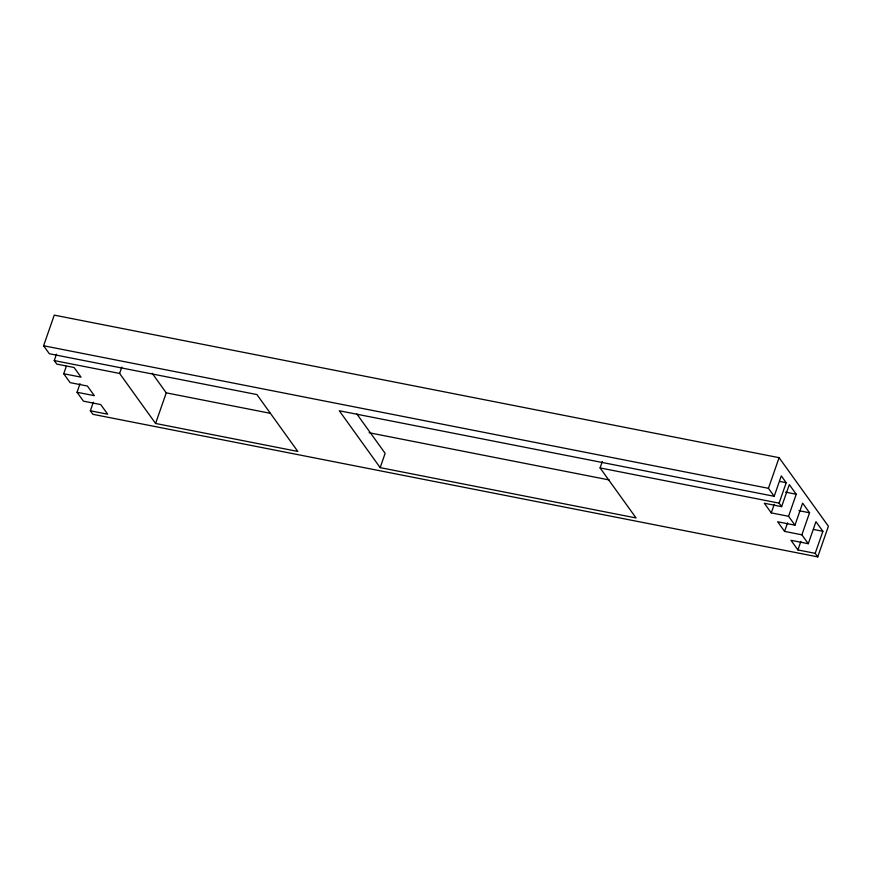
<?xml version="1.0" encoding="UTF-8"?>
<svg xmlns="http://www.w3.org/2000/svg" width="872" height="872" viewBox="0 0 872 872"><rect width="100%" height="100%" fill="white"/><g stroke="black" fill="none" stroke-linecap="round" stroke-linejoin="round"><path stroke-width="1.31" d="M56.484 354.196L54.26 360.583L119.606 373.434L155.587 423.465L297.799 451.434L256.913 394.569L49.344 353.749L43.6 345.759L54.26 315.13L779.099 457.68L828.4 526.241L817.74 556.87L92.901 414.32L90.361 410.799L93.348 402.221M80.028 383.691L77.041 392.269L94.34 395.67L87.407 386.034L70.109 382.634L63.721 373.739L66.283 366.382M119.606 373.434L121.829 367.047M155.587 423.465L166.247 392.847L152.175 373.26M602.301 461.539L600.078 467.926L636.059 517.957L380.17 467.632L385.141 453.342L356.833 413.971M817.74 556.87L815.2 553.349L822.885 531.299L815.952 521.663L808.279 543.714L801.88 534.819L809.554 512.769L802.632 503.133L794.959 525.184L788.561 516.289L796.234 494.239L789.313 484.603L781.628 506.654L779.099 503.133L786.206 482.717L781.29 475.883L774.183 496.299L768.439 488.309L779.099 457.68M788.561 516.289L771.262 512.878L774.249 504.31M801.88 534.819L784.582 531.408L787.569 522.84M815.2 553.349L797.913 549.938L800.888 541.37M779.568 481.409L786.206 482.717M43.6 345.759L768.439 488.309M785.596 492.146L796.234 494.239M774.183 496.299L339.284 410.767L380.17 467.632M600.078 467.926L779.099 503.133M781.628 506.654L764.33 503.242L771.262 512.878M798.916 510.676L809.554 512.769M166.247 392.847L270.353 413.317M369.118 432.741L609.354 479.982M63.721 373.739L81.02 377.14L74.087 367.504L56.789 364.104L54.26 360.583M794.959 525.184L777.661 521.772L784.582 531.408M813.565 529.468L822.885 531.299M808.279 543.714L790.98 540.302L797.913 549.938M90.361 410.799L107.659 414.2L100.738 404.564L83.44 401.164L77.041 392.269"/></g></svg>
